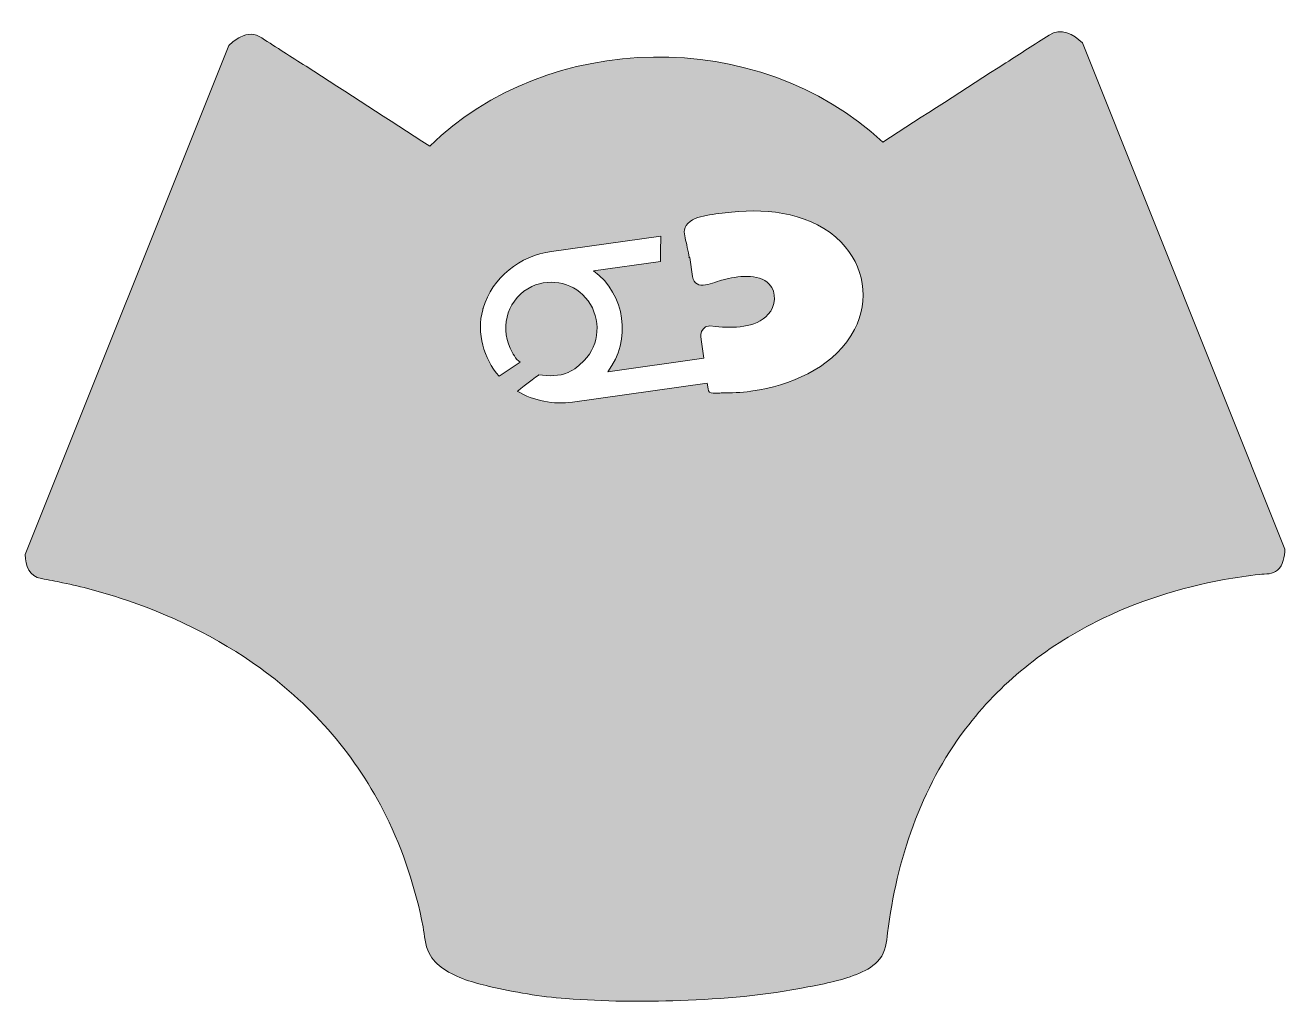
# Model space of a CAD drawing. Header units: inches. Extents: x 0 to 102, y 0 to 79.
import ezdxf

# ---------------------------------------------------------------- set-up
doc = ezdxf.new("R2010")
doc.units = ezdxf.units.IN
doc.header["$MEASUREMENT"] = 0
doc.layers.add('Layer 1', color=7, linetype='Continuous')

msp = doc.modelspace()

# ---------------------------------------------------------------- hatches: boundary and pattern name
at = {"layer": 'Layer 1', "true_color": 0xf7a6c7}
h = msp.add_hatch(color=231, dxfattribs=at)
h.dxf.hatch_style = 2
edge = h.paths.add_edge_path()
edge.add_spline(control_points=[(85.27, 77.3), (84.56, 78.01), (83.52, 78.53), (82.59, 77.93), (81.43, 77.19), (80.27, 76.44), (79.11, 75.7), (75.8, 73.57), (72.48, 71.43), (69.17, 69.29), (59.09, 78.73), (42.1, 78.26), (32.63, 68.98), (29.3, 71.13), (25.98, 73.27), (22.65, 75.41), (21.46, 76.17), (20.27, 76.94), (19.08, 77.7), (18.51, 78.07), (17.96, 78.08), (17.35, 77.77), (17.01, 77.6), (16.69, 77.36), (16.42, 77.09), (16.42, 77.09), (0, 36.02), (0, 36.02), (0.01, 35.13), (0.35, 34.25), (1.31, 34.09), (1.88, 33.99), (2.45, 33.88), (3.02, 33.76), (4.56, 33.44), (6.08, 33.03), (7.57, 32.55), (11.62, 31.24), (15.51, 29.36), (18.97, 26.86), (23.24, 23.77), (26.76, 19.71), (29.1, 14.97), (30.51, 12.13), (31.49, 9.1), (32.09, 6), (32.22, 5.3), (32.25, 4.52), (32.58, 3.88), (32.84, 3.36), (33.26, 2.95), (33.74, 2.62), (34.82, 1.87), (36.16, 1.49), (37.43, 1.2), (39.47, 0.73), (41.53, 0.37), (43.62, 0.21), (46.68, -0.02), (49.75, -0.05), (52.82, 0.06), (56.27, 0.18), (59.73, 0.47), (63.12, 1.15), (64.51, 1.42), (65.98, 1.71), (67.29, 2.26), (67.9, 2.52), (68.5, 2.87), (68.92, 3.39), (69.42, 4.02), (69.46, 4.75), (69.56, 5.51), (70.29, 11.4), (72.23, 17.19), (75.84, 21.96), (78.62, 25.64), (82.28, 28.56), (86.4, 30.62), (89.64, 32.25), (93.14, 33.36), (96.7, 34.01), (97.65, 34.18), (98.61, 34.32), (99.57, 34.42), (100.05, 34.47), (100.64, 34.43), (101.01, 34.76), (101.47, 35.16), (101.6, 35.88), (101.6, 36.46), (101.6, 36.46), (85.27, 77.3), (85.27, 77.3)], knot_values=[0, 0, 0, 0, 1, 1, 1, 2, 2, 2, 3, 3, 3, 4, 4, 4, 5, 5, 5, 6, 6, 6, 7, 7, 7, 8, 8, 8, 9, 9, 9, 10, 10, 10, 11, 11, 11, 12, 12, 12, 13, 13, 13, 14, 14, 14, 15, 15, 15, 16, 16, 16, 17, 17, 17, 18, 18, 18, 19, 19, 19, 20, 20, 20, 21, 21, 21, 22, 22, 22, 23, 23, 23, 24, 24, 24, 25, 25, 25, 26, 26, 26, 27, 27, 27, 28, 28, 28, 29, 29, 29, 30, 30, 30, 31, 31, 31, 31], degree=3, periodic=1)
edge = h.paths.add_edge_path()
edge.add_spline(control_points=[(56.15, 49.06), (55.89, 49.05), (55.03, 48.91), (55.09, 49.39), (55.09, 49.39), (55.02, 49.86), (55.02, 49.86), (55.02, 49.86), (44.15, 48.33), (44.15, 48.33), (42.62, 48.12), (41.02, 48.41), (39.69, 49.21), (39.69, 49.21), (39.71, 49.21), (39.71, 49.21), (39.69, 49.21), (41.44, 50.53), (41.44, 50.53), (42.22, 50.41), (43.06, 50.4), (43.79, 50.72), (44.29, 50.94), (44.72, 51.3), (45.09, 51.68), (46.36, 52.96), (46.45, 55.04), (45.41, 56.49), (44.38, 57.91), (42.46, 58.39), (40.87, 57.65), (39.01, 56.78), (38.23, 54.51), (39.13, 52.67), (39.33, 52.26), (39.54, 51.81), (39.92, 51.54), (39.92, 51.54), (38.23, 50.42), (38.23, 50.42), (36.95, 51.87), (36.41, 53.88), (36.9, 55.77), (36.9, 55.77), (36.91, 55.78), (36.91, 55.78), (36.91, 55.78), (36.92, 55.82), (36.92, 55.82), (36.92, 55.84), (36.93, 55.86), (36.94, 55.88), (36.94, 55.88), (36.94, 55.91), (36.94, 55.91), (37.66, 58.38), (39.94, 60.13), (42.45, 60.48), (42.45, 60.48), (51.28, 61.72), (51.28, 61.72), (51.25, 61.03), (51.24, 60.35), (51.24, 59.67), (51.24, 59.67), (45.85, 58.91), (45.85, 58.91), (48.41, 57.03), (48.94, 53.3), (46.99, 50.78), (46.99, 50.78), (54.74, 51.86), (54.74, 51.86), (54.74, 51.86), (54.53, 53.37), (54.53, 53.37), (54.53, 53.37), (54.21, 54.72), (55.69, 54.43), (57.09, 54.28), (58.91, 54.28), (59.94, 55.41), (60.53, 56.06), (60.64, 57.17), (60.02, 57.84), (59.15, 58.76), (57.38, 58.47), (56.31, 58.2), (55.56, 58.02), (54.04, 57.18), (53.82, 58.46), (53.82, 58.46), (53.6, 60), (53.6, 60), (53.6, 60), (53.54, 59.99), (53.54, 59.99), (53.59, 59.99), (53.33, 61.14), (53.31, 61.23), (53.21, 61.68), (53.04, 62.13), (53.31, 62.56), (53.65, 63.09), (54.35, 63.27), (54.93, 63.38), (55.6, 63.51), (56.3, 63.58), (56.98, 63.65), (60.04, 64), (63.56, 63.51), (65.82, 61.22), (67.67, 59.36), (68.11, 56.52), (66.9, 54.18), (65.43, 51.35), (62.23, 49.87), (59.22, 49.32), (58.99, 49.27), (58.76, 49.24), (58.53, 49.2), (57.74, 49.09), (56.94, 49.07), (56.15, 49.06)], knot_values=[0, 0, 0, 0, 1, 1, 1, 2, 2, 2, 3, 3, 3, 4, 4, 4, 5, 5, 5, 6, 6, 6, 7, 7, 7, 8, 8, 8, 9, 9, 9, 10, 10, 10, 11, 11, 11, 12, 12, 12, 13, 13, 13, 14, 14, 14, 15, 15, 15, 16, 16, 16, 17, 17, 17, 18, 18, 18, 19, 19, 19, 20, 20, 20, 21, 21, 21, 22, 22, 22, 23, 23, 23, 24, 24, 24, 25, 25, 25, 26, 26, 26, 27, 27, 27, 28, 28, 28, 29, 29, 29, 30, 30, 30, 31, 31, 31, 32, 32, 32, 33, 33, 33, 34, 34, 34, 35, 35, 35, 36, 36, 36, 37, 37, 37, 38, 38, 38, 39, 39, 39, 40, 40, 40, 41, 41, 41, 41], degree=3, periodic=1)

# ---------------------------------------------------------------- linework, layer by layer
at = {"layer": 'Layer 1', "lineweight": 0}
for points, knots in [([(85.27, 77.3), (84.56, 78.01), (83.52, 78.53), (82.59, 77.93), (81.43, 77.19), (80.27, 76.44), (79.11, 75.7), (75.8, 73.57), (72.48, 71.43), (69.17, 69.29), (59.09, 78.73), (42.1, 78.26), (32.63, 68.98), (29.3, 71.13), (25.98, 73.27), (22.65, 75.41), (21.46, 76.17), (20.27, 76.94), (19.08, 77.7), (18.51, 78.07), (17.96, 78.08), (17.35, 77.77), (17.01, 77.6), (16.69, 77.36), (16.42, 77.09), (16.42, 77.09), (0, 36.02), (0, 36.02), (0.01, 35.13), (0.35, 34.25), (1.31, 34.09), (1.88, 33.99), (2.45, 33.88), (3.02, 33.76), (4.56, 33.44), (6.08, 33.03), (7.57, 32.55), (11.62, 31.24), (15.51, 29.36), (18.97, 26.86), (23.24, 23.77), (26.76, 19.71), (29.1, 14.97), (30.51, 12.13), (31.49, 9.1), (32.09, 6), (32.22, 5.3), (32.25, 4.52), (32.58, 3.88), (32.84, 3.36), (33.26, 2.95), (33.74, 2.62), (34.82, 1.87), (36.16, 1.49), (37.43, 1.2), (39.47, 0.73), (41.53, 0.37), (43.62, 0.21), (46.68, -0.02), (49.75, -0.05), (52.82, 0.06), (56.27, 0.18), (59.73, 0.47), (63.12, 1.15), (64.51, 1.42), (65.98, 1.71), (67.29, 2.26), (67.9, 2.52), (68.5, 2.87), (68.92, 3.39), (69.42, 4.02), (69.46, 4.75), (69.56, 5.51), (70.29, 11.4), (72.23, 17.19), (75.84, 21.96), (78.62, 25.64), (82.28, 28.56), (86.4, 30.62), (89.64, 32.25), (93.14, 33.36), (96.7, 34.01), (97.65, 34.18), (98.61, 34.32), (99.57, 34.42), (100.05, 34.47), (100.64, 34.43), (101.01, 34.76), (101.47, 35.16), (101.6, 35.88), (101.6, 36.46), (101.6, 36.46), (85.27, 77.3), (85.27, 77.3)], [0, 0, 0, 0, 1, 1, 1, 2, 2, 2, 3, 3, 3, 4, 4, 4, 5, 5, 5, 6, 6, 6, 7, 7, 7, 8, 8, 8, 9, 9, 9, 10, 10, 10, 11, 11, 11, 12, 12, 12, 13, 13, 13, 14, 14, 14, 15, 15, 15, 16, 16, 16, 17, 17, 17, 18, 18, 18, 19, 19, 19, 20, 20, 20, 21, 21, 21, 22, 22, 22, 23, 23, 23, 24, 24, 24, 25, 25, 25, 26, 26, 26, 27, 27, 27, 28, 28, 28, 29, 29, 29, 30, 30, 30, 31, 31, 31, 31]), ([(56.15, 49.06), (55.89, 49.05), (55.03, 48.91), (55.09, 49.39), (55.09, 49.39), (55.02, 49.86), (55.02, 49.86), (55.02, 49.86), (44.15, 48.33), (44.15, 48.33), (42.62, 48.12), (41.02, 48.41), (39.69, 49.21), (39.69, 49.21), (39.71, 49.21), (39.71, 49.21), (39.69, 49.21), (41.44, 50.53), (41.44, 50.53), (42.22, 50.41), (43.06, 50.4), (43.79, 50.72), (44.29, 50.94), (44.72, 51.3), (45.09, 51.68), (46.36, 52.96), (46.45, 55.04), (45.41, 56.49), (44.38, 57.91), (42.46, 58.39), (40.87, 57.65), (39.01, 56.78), (38.23, 54.51), (39.13, 52.67), (39.33, 52.26), (39.54, 51.81), (39.92, 51.54), (39.92, 51.54), (38.23, 50.42), (38.23, 50.42), (36.95, 51.87), (36.41, 53.88), (36.9, 55.77), (36.9, 55.77), (36.91, 55.78), (36.91, 55.78), (36.91, 55.78), (36.92, 55.82), (36.92, 55.82), (36.92, 55.84), (36.93, 55.86), (36.94, 55.88), (36.94, 55.88), (36.94, 55.91), (36.94, 55.91), (37.66, 58.38), (39.94, 60.13), (42.45, 60.48), (42.45, 60.48), (51.28, 61.72), (51.28, 61.72), (51.25, 61.03), (51.24, 60.35), (51.24, 59.67), (51.24, 59.67), (45.85, 58.91), (45.85, 58.91), (48.41, 57.03), (48.94, 53.3), (46.99, 50.78), (46.99, 50.78), (54.74, 51.86), (54.74, 51.86), (54.74, 51.86), (54.53, 53.37), (54.53, 53.37), (54.53, 53.37), (54.21, 54.72), (55.69, 54.43), (57.09, 54.28), (58.91, 54.28), (59.94, 55.41), (60.53, 56.06), (60.64, 57.17), (60.02, 57.84), (59.15, 58.76), (57.38, 58.47), (56.31, 58.2), (55.56, 58.02), (54.04, 57.18), (53.82, 58.46), (53.82, 58.46), (53.6, 60), (53.6, 60), (53.6, 60), (53.54, 59.99), (53.54, 59.99), (53.59, 59.99), (53.33, 61.14), (53.31, 61.23), (53.21, 61.68), (53.04, 62.13), (53.31, 62.56), (53.65, 63.09), (54.35, 63.27), (54.93, 63.38), (55.6, 63.51), (56.3, 63.58), (56.98, 63.65), (60.04, 64), (63.56, 63.51), (65.82, 61.22), (67.67, 59.36), (68.11, 56.52), (66.9, 54.18), (65.43, 51.35), (62.23, 49.87), (59.22, 49.32), (58.99, 49.27), (58.76, 49.24), (58.53, 49.2), (57.74, 49.09), (56.94, 49.07), (56.15, 49.06)], [0, 0, 0, 0, 1, 1, 1, 2, 2, 2, 3, 3, 3, 4, 4, 4, 5, 5, 5, 6, 6, 6, 7, 7, 7, 8, 8, 8, 9, 9, 9, 10, 10, 10, 11, 11, 11, 12, 12, 12, 13, 13, 13, 14, 14, 14, 15, 15, 15, 16, 16, 16, 17, 17, 17, 18, 18, 18, 19, 19, 19, 20, 20, 20, 21, 21, 21, 22, 22, 22, 23, 23, 23, 24, 24, 24, 25, 25, 25, 26, 26, 26, 27, 27, 27, 28, 28, 28, 29, 29, 29, 30, 30, 30, 31, 31, 31, 32, 32, 32, 33, 33, 33, 34, 34, 34, 35, 35, 35, 36, 36, 36, 37, 37, 37, 38, 38, 38, 39, 39, 39, 40, 40, 40, 41, 41, 41, 41])]:
    msp.add_open_spline(points, degree=3, knots=knots, dxfattribs=at)

doc.saveas('drawing.dxf')
